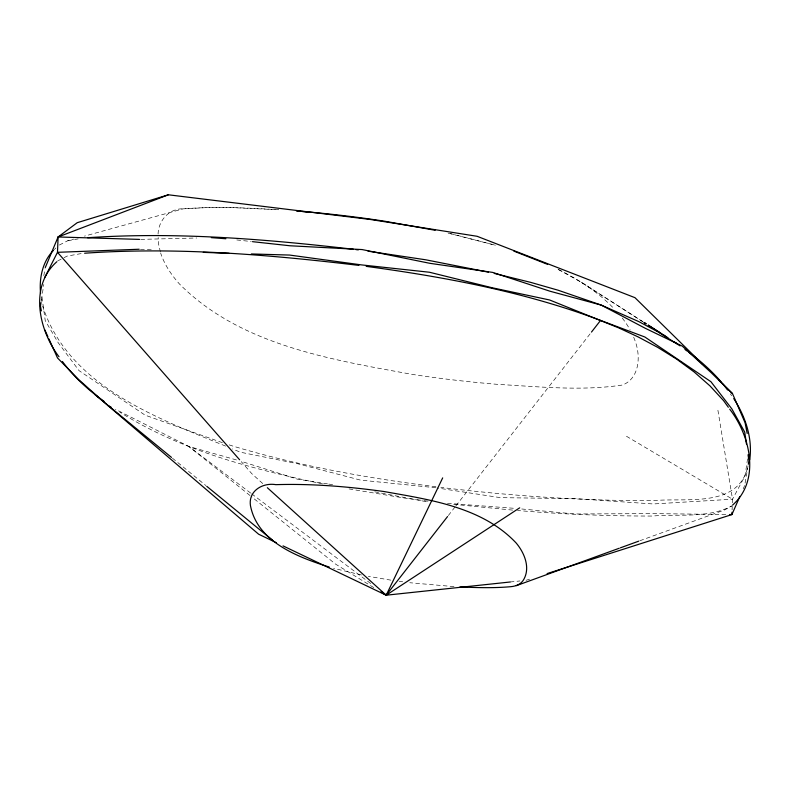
<?xml version="1.0" encoding="UTF-8"?>
<svg xmlns="http://www.w3.org/2000/svg" width="790" height="790" viewBox="0 0 790 790"><rect width="100%" height="100%" fill="white"/><g stroke="black" fill="none" stroke-linecap="round" stroke-linejoin="round"><path stroke-width="0.59" stroke-dasharray="3.95 2.96" d="M732.093 509.866L732.231 506.351M732.379 502.835L732.518 499.221L717.606 408.361M747.557 458.802L745.049 475.847L732.518 499.221L653.202 503.961L575.634 498.648L500.347 497.651L437.038 487.944M41.386 300.101L43.786 284.449M745.069 483.144L748.11 465.468C739.114 509.086 685.197 497.285 653.162 500.702C582.19 500.821 511.239 495.962 440.8 487.4M43.806 275.7L45.07 268.728M158.069 234.067C158.435 220.37 169.346 208.175 183.556 208.817C215.147 206.358 246.895 207.78 278.475 209.735L232.774 207.651L207.8 207.563L183.152 208.856L84.431 236.141M743.193 488.852L744.664 485.504M448.305 515.584L455.119 506.844M455.879 505.877L590.723 333.044M54.293 249.561L55.893 247.971M59.339 245.048L67.782 240.743L73.727 239.094M57.67 260.927L62.943 258.231M64 257.698L67.17 256.079L82.239 253.402M639.841 540.755L724.707 509.915L731.718 505.956C707.751 518.773 678.699 513.668 652.55 516.048C607.461 516.097 562.371 514.26 517.45 510.498M526.061 580.304L529.567 579.179M67.782 240.743L78.22 238.886M510.113 582.003L519.929 580.956M140.768 239.37L196.74 237.997M725.822 514.488L652.817 513.619L575.011 513.984L520.551 508.879M140.432 249.294L151.522 249.828M454.023 586.615L409.773 582.724M447.446 503.319L515.712 508.424M512.621 510.103L451.09 504.079M236.763 239.943L251.269 241.533M435.942 486.768C367.281 478.138 298.877 465.863 232.527 445.975L229.149 444.879M428.042 501.156L404.974 498.135L348.785 488.872M399.167 581.312L402.703 581.786M435.823 487.756L360.566 480.123L297.86 463.779L240.338 452.196L232.418 448.918M327.514 483.895L297.247 479.115L241.157 461.311M328.729 484.082L333.568 484.853M390.843 580.146L368.338 576.315M374.707 491.824L427.904 501.976M450.488 233.593L495.962 245.384M322.616 483.915C252.454 468.993 181.117 450.665 119.774 412.113M361.504 575.001L333.518 568.277M448.128 233.109L495.37 245.265M236.496 459.958L188.81 446.459L115.36 409.23M222.415 442.686L145.113 415.165L79.059 370.658L58.124 342.613L45.247 320.681L41.584 294.374M225.634 446.103C155.403 417.436 68.167 385.401 42.63 306.066M558.086 269.38L581.203 282.188L643.1 321.856M558.619 269.568C578.645 279.69 597.981 291.915 613.554 308.238M626.46 436.258L732.518 499.221M373.808 587.612L335.651 564.169L251.19 496.466M581.203 282.188L643.129 321.905M250.677 493.088L188.81 446.459L250.233 495.695M251.655 493.819L371.458 584.106M172.437 458.18L205.825 485.524M262.764 483.579L251.793 473.654L241.227 461.617M730.325 393.835L731.698 395.741M160.419 252.05L158.375 243.281L158.178 237.523M41.436 299.291L41.761 301.563M622.244 318.034A456.442 158.356 2.3 0 1 630.173 330.042M633.669 337.231A456.442 158.356 2.3 0 1 635.595 342.356C640.749 357.06 639.179 378.608 622.53 385.007C581.41 391.188 539.501 386.705 498.223 384.404A456.442 158.356 2.3 0 1 411.788 374.312C330.576 359.519 240.239 345.112 179.429 283.956A456.442 158.356 2.3 0 1 160.676 253.146"/><path stroke-width="1.19" d="M702.616 364.21L634.962 297.672L477.071 236.279L370.174 219.452L168.379 194.794L77.232 222.691L58.095 236.97L57.482 252.316L44.892 277.221M731.994 512.216L731.905 514.567L547.115 573.58M749.73 459.82C752.751 438.233 745.454 416.537 733.742 398.594M41.021 302.511L40.468 306.125L41.347 310.895M748.308 464.283L748.92 460.748L748.041 454.764M45.277 267.573L58.095 236.97L168.379 194.794M739.756 496.683L731.905 514.567L729.466 514.537M442.686 477.881L386.182 595.206L283.037 545.89M447.545 516.561L386.182 595.206L381.027 592.046M591.483 332.067L600.568 320.414L644.857 337.004L710.911 381.698L731.876 408.924L744.703 432.031L746.461 444M53.503 250.351C42.472 261.45 39.026 278.455 40.606 293.603M56.87 261.717C28.934 286.217 38.907 330.457 58.993 356.754M732.518 505.156C760.76 480.32 750.263 435.547 729.713 409.181M519.702 507.822L386.182 595.206L381.274 591.513M459.879 586.97C476.726 587.642 493.641 588.214 510.458 586.713C515.238 586.358 520.057 584.778 522.97 580.739C531.008 568.622 524.619 552.961 516.097 542.937C482.275 507.052 430.017 499.724 383.851 491.508C348.113 486.561 311.991 483.569 275.888 484.655C262.764 482.423 248.267 490.837 250.44 505.531C257.343 541.92 297.81 557.128 329.213 567.042M516.285 585.686L619.251 548.24M620.397 547.826L638.695 541.17M510.113 582.003L386.182 595.206L267.336 487.707M87.621 237.711C176.289 231.756 265.361 239.054 353.456 249.275M84.619 253.225C176.111 246.865 268.057 254.518 358.917 265.401M139.553 239.4L58.095 236.97M211.335 237.642L225.871 238.748M229.169 253.323L203.277 252.356M251.368 253.955L289.604 255.061L361.484 264.897L429.404 272.234L492.14 287.757L549.633 299.983L618.866 327.949L638.192 336.945L657.685 347.363L676.576 359.085L694.193 372.001L710.003 385.915L723.551 400.619L728.341 407.275M139.198 249.235L57.482 252.316L239.597 459.76M296.438 211.029L300.032 211.315M302.432 211.513L308.416 211.987M252.484 241.661L289.979 245.769L362.097 249.561L429.76 263.297L492.753 272.422L549.988 291.224L601.19 305.078L638.814 321.609L658.297 332.017L680.121 345.901M355.885 249.591L358.314 249.907M368.031 251.181L425.711 259.791L488.418 272.165M366.195 266.358C445.678 277.132 525.311 291.974 600.568 320.414M435.142 230.275L384.483 221.19A456.442 158.356 2.3 0 0 298.037 211.098M494.264 273.429L530.455 282.307L558.096 290.216L601.19 305.078L645.213 328.255L682.264 346.109L711.267 372.762L732.488 393.588L745.079 422.729L747.192 433.473M513.865 251.131L547.648 264.383M276.382 542.7L258.636 534.218L107.736 405.428L78.694 379.585L57.512 357.949L48.921 338.93M107.736 405.428L111.005 407.057M644.156 322.567L646.22 323.89L644.136 322.518M648.284 325.213L660.677 333.163M662.741 334.486L664.805 335.809M674.087 341.764L677.188 343.749M648.264 325.164L667.866 337.725M685.019 349.486L686.974 350.928M688.939 352.36C703.386 363.094 716.876 375.526 727.59 390.033M62.41 361.504C73.875 376.988 88.401 390.112 104.004 401.33M95.185 394.872L171.489 457.4M206.773 486.314L272.59 540.232M718.436 379.763L721.073 382.35M722.83 384.078L732.488 393.588M44.872 329.983L47.904 336.688"/></g></svg>
